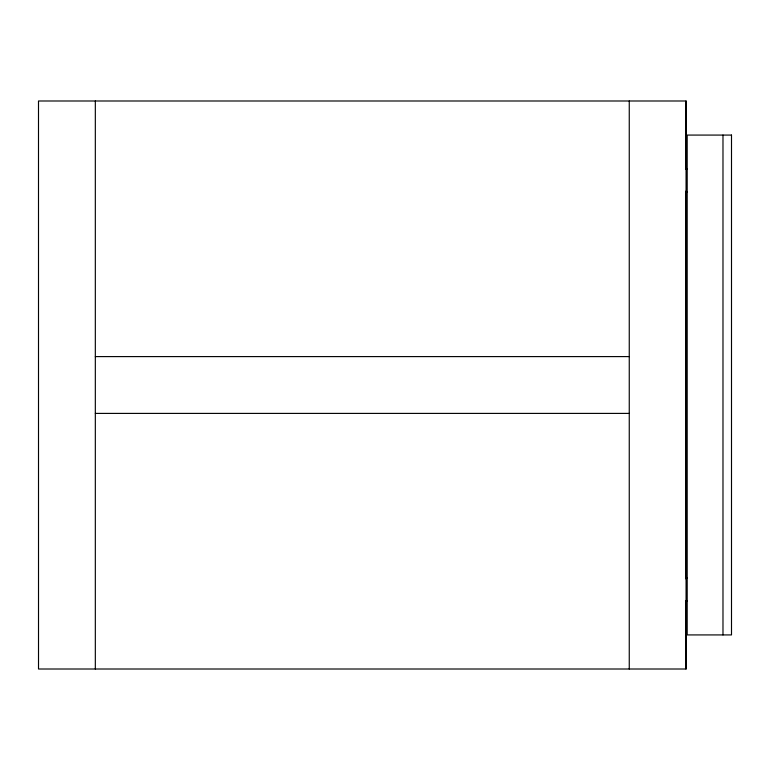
<?xml version="1.0" encoding="UTF-8"?>
<svg xmlns="http://www.w3.org/2000/svg" width="770" height="770" viewBox="0 0 770 770"><rect width="100%" height="100%" fill="white"/><g stroke="black" fill="none" stroke-linecap="round" stroke-linejoin="round"><path stroke-width="1.16" d="M686.06 100.995L38.5 100.995L38.519 669.005L686.06 669.005L686.06 100.995L686.041 169.439M686.06 169.15L687.196 169.15M686.06 191.874L687.196 191.874M95.326 356.597L629.254 356.597M95.326 413.403L629.254 413.403M686.06 578.126L687.196 578.126M686.06 600.85L687.196 600.85M722.982 135.077L722.982 634.923M686.041 191.056L686.041 578.944M686.041 600.562L686.041 669.005M629.254 100.995L629.254 669.005M95.326 100.995L95.326 669.005M731.5 135.077L687.196 135.077L687.196 634.923L731.5 634.923L731.5 135.077"/></g></svg>
